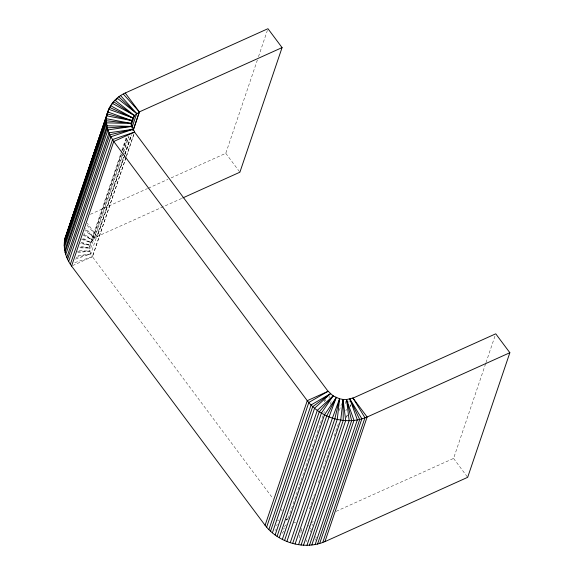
<?xml version="1.0" encoding="UTF-8"?>
<svg xmlns="http://www.w3.org/2000/svg" width="574" height="574" viewBox="0 0 574 574"><rect width="100%" height="100%" fill="white"/><g stroke="black" fill="none" stroke-linecap="round" stroke-linejoin="round"><path stroke-width="0.43" stroke-dasharray="2.87 2.15" d="M299.355 537.766L299.736 534.337M121.71 151.005L89.731 245.227L89.781 251.017L92.486 256.657L71.571 266.078M121.867 150.288L126.459 136.727M121.258 153.997L89.415 248.083L78.695 247.81M122.406 150.603L127.285 136.196M121.329 154.55L92.349 240.162L89.731 245.227L80.231 243.426M122.764 150.309L127.356 136.748M122.197 155.231L89.781 251.017L77.77 252.761M123.345 151.845L128.511 136.583M123.245 153.38L94.552 238.153L92.349 240.162L83.144 235.089M123.532 152.533L128.985 136.433M123.525 157.276L90.814 253.909L75.266 259.175M124.673 153.889L130.987 135.242M124.716 155.131L97.171 236.502L181.987 198.295M125.003 154.277L131.604 134.782M124.788 155.217L97.243 236.596L94.552 238.153L84.78 230.468M125.075 154.37L131.668 134.876M133.986 133.792L92.385 256.7L273.037 498.677M126.058 157.477L92.486 256.657L73.666 263.028M126.345 156.63L134.66 132.049M171.145 177.918L225.783 153.308L257.346 60.062M258.494 56.675L267.384 30.393M324.633 401.477L325.207 399.784M324.733 401.434L325.307 399.734M288.234 518.351L323.528 414.091M323.815 413.244L324.389 411.551M328.981 397.983L329.555 396.29M330.265 404.361L331.7 400.121M339.334 410.475L341.63 403.694M309.529 508.887L310.678 505.5M310.964 504.654L312.113 501.26M312.399 500.413L313.548 497.019M313.834 496.173L314.409 494.479M318.427 482.612L325.02 463.118M325.307 462.271L326.455 458.877M326.742 458.03L327.89 454.637M328.177 453.79L329.325 450.403M329.612 449.557L330.186 447.856M334.204 435.989L338.796 422.428M345.11 403.78L345.971 401.24M345.864 410.927L346.438 409.226M348.734 402.446L349.308 400.752M346.646 416.667L347.213 414.973M350.083 406.492L350.657 404.799M346.423 417.607L347.284 415.059M350.154 406.586L350.728 404.892M336.127 511.326L453.568 458.418L485.704 363.478M485.991 362.632L495.168 335.51M282.178 533.375L284.13 530.512M283.427 529.142L284.589 527.815M275.054 530.405L276.374 529.199M286.261 520.159L287.581 518.953M284.367 526.516L286.34 524.708M286.11 519.908L287.531 518.874M277.493 520.79L279.043 519.893M275.864 525.511L277.414 524.614M285.917 519.7L287.466 518.803M90.405 214.296L147.489 188.573M148.307 188.207L167.881 179.389M310.843 522.713L313.289 521.615M76.163 257.396L90.814 253.909L76.234 256.026M77.404 251.735L89.781 251.017L78.172 250.723M79.829 247.057L89.415 248.083L79.915 246.289M81.178 242.888L89.731 245.227L81.415 242.235M81.58 239.265L90.728 242.551L82.283 237.901M294.053 522.197L295.725 522.799M82.656 238.906L90.728 242.551M83.617 234.393L92.349 240.162L83.976 233.575M85.562 229.758L94.552 238.153L85.619 228.208M87.112 225.331L97.243 236.596L87.241 223.2M225.783 153.308L239.896 172.207M453.568 458.418L467.674 477.317M311.89 524.112L312.938 525.511M281.073 509.447L282.15 510.882M308.625 525.181L310.01 527.456M310.477 528.216L311.395 529.73M315.549 536.561L316.475 538.082M314.882 538.62L315.643 540.191M310.089 530.319L310.692 531.983M306.337 539.962L306.559 541.72M301.436 528.453L301.766 531.086M300.934 530.189L300.963 533.698"/><path stroke-width="0.86" d="M353.024 398.105L495.742 333.81L509.856 352.716L467.674 477.317L324.956 541.612C304.32 550.373 278.677 542.875 265.088 525.289L71.571 266.078C65.816 258.192 62.796 248.147 64.919 238.461L107.797 111.959L131.912 120.619L131.016 125.175M182.805 197.922L239.896 172.207L282.071 47.599L267.958 28.7L125.24 92.995C114.362 97.802 106.212 108.637 106.326 120.762L64.145 245.363M265.088 525.289L307.262 400.681L328.177 391.26L333.135 395.888L339.578 398.794L337.282 419.35L295.108 543.958M324.956 541.612L367.13 417.011L352.953 398.019L346.538 399.54L343.065 399.454L340.769 420.01L298.588 544.618M303.517 545.149L345.699 420.541L343.065 399.454L339.578 398.794L334.821 418.884L292.64 543.492M66.613 233.891L108.787 109.282L132.903 117.943L134.531 115.553L139.417 111.987L125.24 92.995M67.603 231.143L109.49 107.388L132.903 117.943L131.051 123.159M64.69 240.484L106.872 115.876L131.912 120.619L132.903 117.943L110.646 105.695L110.072 107.388M64.374 243.34L106.549 118.739L131.59 123.482L131.955 126.409L134.66 132.049L113.745 141.469L71.571 266.078M111.7 104.999L112.274 103.306L134.531 115.553L131.374 124.881M112.856 103.306L113.43 101.612L134.531 115.553L114.987 100.192M64.403 247.444L106.585 122.836L131.59 123.482L106.326 120.762L107.209 127.851L109.713 134.84L113.745 141.469L307.262 400.681C320.852 418.274 346.495 425.772 367.13 417.011L509.856 352.716M64.769 250.379L106.951 125.771L131.955 126.409L107.941 129.896L65.766 254.504M65.034 252.452L107.209 127.851L131.955 126.409M116.608 99.876L117.182 98.176L136.727 113.544L131.855 127.952M66.806 257.396L108.981 132.795L132.996 129.308L110.897 136.784L68.722 261.392M67.538 259.448L109.713 134.84L132.996 129.308M70.387 264.133L112.569 139.525L134.66 132.049M133.039 130.542L139.353 111.894L282.071 47.599M133.103 130.635L139.417 111.987L123.338 94.1M266.673 527.047L308.848 402.446L328.177 391.26M268.905 529.537L311.086 404.935L330.416 393.75L314.595 408.207L272.413 532.816M270.49 531.302L312.665 406.693L330.416 393.75M275.133 534.954L317.314 410.345L333.135 395.888L321.426 413.065L279.251 537.673M277.063 536.46L319.237 411.859L333.135 395.888M282.343 539.373L324.525 414.765L336.228 397.588L329.089 416.824L286.914 541.433M284.539 540.579L326.714 415.971L336.228 397.588M290.265 542.638L332.446 418.03L339.578 398.794M301.056 545.085L343.23 420.477L343.065 399.454M306.997 545.235L349.171 420.634L346.538 399.54L354 420.347L311.826 544.956M309.458 545.3L351.64 420.692L346.538 399.54M315.169 544.475L357.344 419.867L349.882 399.059L361.885 418.783L319.704 543.391M317.53 544.13L359.704 419.522L349.882 399.059M322.782 542.351L364.956 417.743L352.953 398.019M64.919 238.461L65.623 236.56M65.867 235.892L67.316 231.989M107.094 113.853L131.912 120.619M118.746 96.755L136.727 113.544L120.648 95.65M134.56 132.092L328.077 391.303"/></g></svg>
